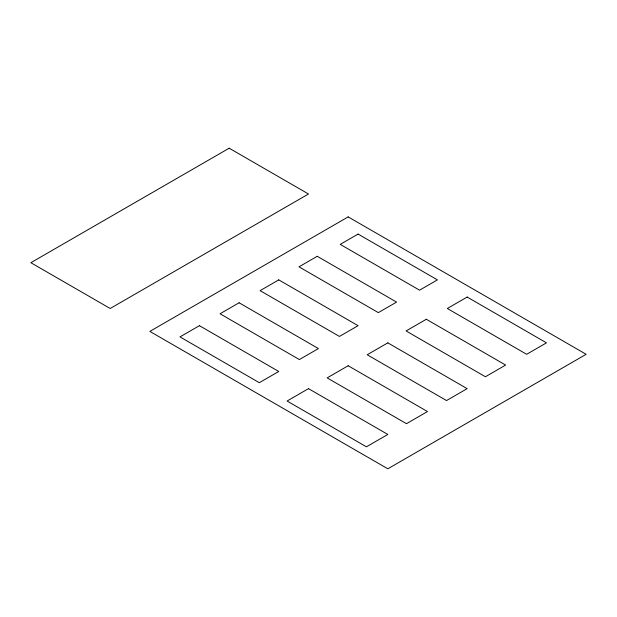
<?xml version="1.0" encoding="UTF-8"?>
<svg xmlns="http://www.w3.org/2000/svg" width="617" height="617" viewBox="0 0 617 617"><rect width="100%" height="100%" fill="white"/><g stroke="black" fill="none" stroke-linecap="round" stroke-linejoin="round"><path stroke-width="0.93" d="M229.169 148.203L30.85 262.703L110.181 308.5L308.5 194L229.169 148.203M348.165 216.899L149.846 331.398L387.831 468.797L586.15 354.297L348.165 216.899M317.238 256.294L298.99 266.829L378.321 312.626L396.569 302.099L317.238 256.294M199.422 325.676L179.987 336.897L259.317 382.694L278.753 371.473L199.422 325.676M239.088 302.777L220.045 313.768L299.376 359.564L318.418 348.574L239.088 302.777M278.753 279.871L260.112 290.638L339.435 336.435L358.084 325.676L278.753 279.871M358.084 234.074L340.229 244.378L419.56 290.183L437.407 279.871L358.084 234.074M426.316 319.267L406.086 330.951L485.417 376.748L505.647 365.071L426.316 319.267M308.5 388.648L287.082 401.019L366.413 446.816L387.831 434.453L308.5 388.648M348.165 365.75L327.141 377.889L406.472 423.686L427.496 411.547L348.165 365.75M387.831 342.851L367.2 354.76L446.531 400.556L467.154 388.648L387.831 342.851M467.154 297.047L447.325 308.5L526.656 354.297L546.485 342.851L467.154 297.047"/></g></svg>
